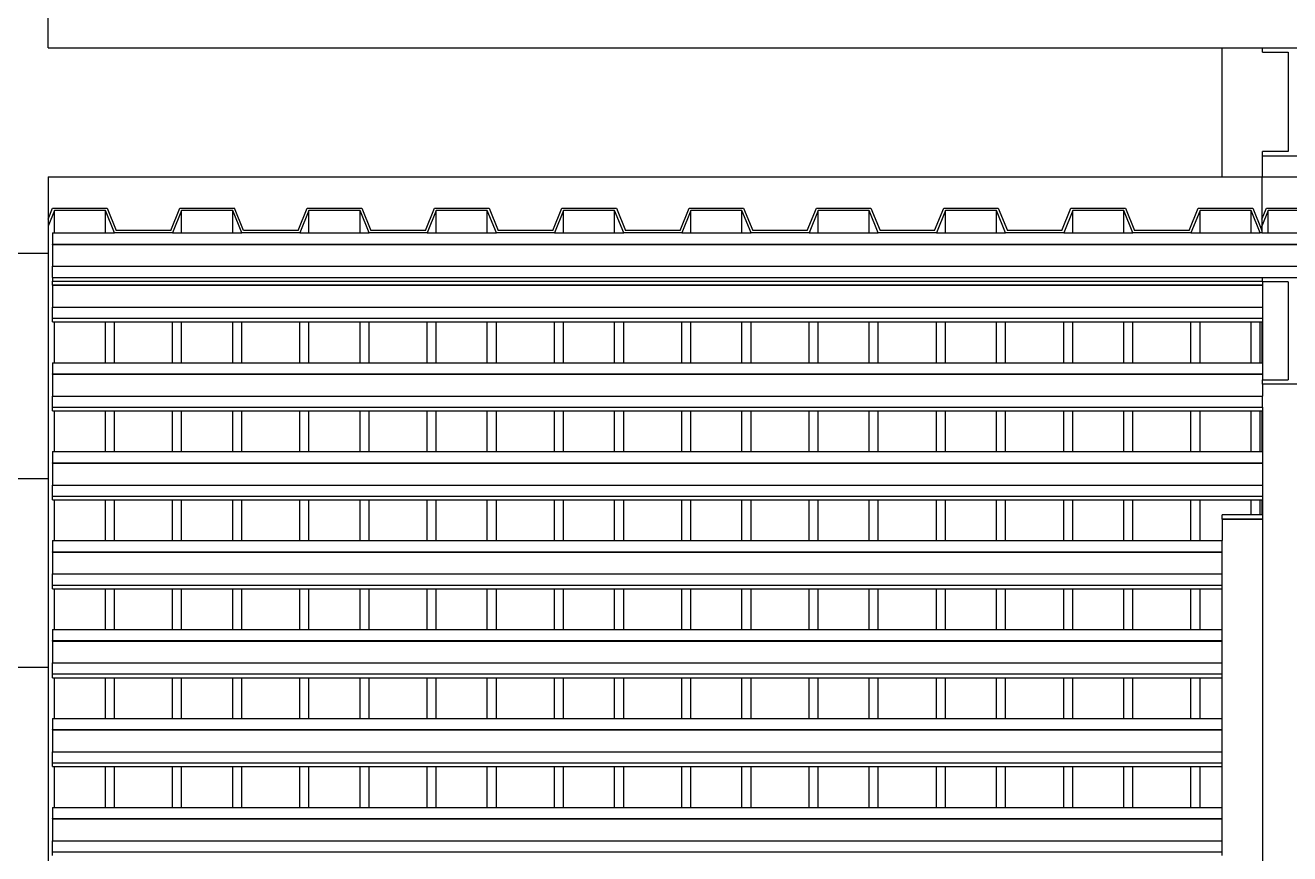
# Model space of a CAD drawing. Extents: x -92 to 92, y -11 to 21.
# Drawn here: x -65.014 to -62.209, y 16.211 to 18.048 of the extents above; entities that cross this region are included whole.
import ezdxf

# ---------------------------------------------------------------- set-up
doc = ezdxf.new("R2010")
doc.units = 0
doc.layers.get('0').update_dxf_attribs({"linetype": 'CONTINUOUS'})

msp = doc.modelspace()

# ---------------------------------------------------------------- linework, layer by layer
for p, q in [((-64.9633, 17.9984), (-64.9633, 18.0984)), ((-64.9633, 17.9984), (-62.3587, 17.9984)), ((-62.3587, 17.9984), (-62.2687, 17.9984)), ((-62.3587, 17.7119), (-62.3587, 17.9984)), ((-62.2687, 17.9886), (-62.2687, 17.9984)), ((-62.2687, 17.9984), (-62.1487, 17.9984)), ((-62.2687, 17.9886), (-62.2118, 17.9886)), ((-62.2118, 17.9886), (-62.2118, 17.7682)), ((-62.2687, 17.7584), (-62.2687, 17.7682)), ((-62.2118, 17.7682), (-62.2687, 17.7682)), ((-62.1487, 17.7584), (-62.2687, 17.7584)), ((-62.2687, 17.7119), (-62.2687, 17.7584)), ((-64.9633, 17.7119), (-64.9633, 17.6182)), ((-64.9633, 17.7119), (-62.3587, 17.7119)), ((-62.3587, 17.7119), (-62.2702, 17.7119)), ((-62.2702, 17.7119), (-62.2702, 17.6182)), ((-62.2702, 17.7119), (-62.2687, 17.7119)), ((-62.2702, 17.7119), (-62.2702, 17.5935)), ((-62.2687, 17.7119), (-62.1487, 17.7119)), ((-64.9633, 17.6182), (-64.9532, 17.6428)), ((-64.9493, 17.6372), (-64.9633, 17.603)), ((-64.9633, 17.6182), (-64.9633, 17.603)), ((-64.9532, 17.6428), (-64.8321, 17.6428)), ((-64.9493, 17.5879), (-64.9493, 17.6372)), ((-64.836, 17.6372), (-64.9493, 17.6372)), ((-64.836, 17.5879), (-64.836, 17.6372)), ((-64.8159, 17.5879), (-64.836, 17.6372)), ((-64.8321, 17.6428), (-64.812, 17.5935)), ((-64.6909, 17.5935), (-64.6708, 17.6428)), ((-64.6669, 17.6372), (-64.687, 17.5879)), ((-64.6708, 17.6428), (-64.5497, 17.6428)), ((-64.6669, 17.5879), (-64.6669, 17.6372)), ((-64.5536, 17.6372), (-64.6669, 17.6372)), ((-64.5536, 17.5879), (-64.5536, 17.6372)), ((-64.5335, 17.5879), (-64.5536, 17.6372)), ((-64.5296, 17.5935), (-64.5497, 17.6428)), ((-64.4085, 17.5935), (-64.3883, 17.6428)), ((-64.3844, 17.6372), (-64.4046, 17.5879)), ((-64.3883, 17.6428), (-64.2673, 17.6428)), ((-64.3844, 17.5879), (-64.3844, 17.6372)), ((-64.2712, 17.6372), (-64.3844, 17.6372)), ((-64.2712, 17.5879), (-64.2712, 17.6372)), ((-64.251, 17.5879), (-64.2712, 17.6372)), ((-64.2673, 17.6428), (-64.2471, 17.5935)), ((-64.1261, 17.5935), (-64.1059, 17.6428)), ((-64.102, 17.6372), (-64.1222, 17.5879)), ((-64.1059, 17.6428), (-63.9849, 17.6428)), ((-64.102, 17.5879), (-64.102, 17.6372)), ((-63.9888, 17.6372), (-64.102, 17.6372)), ((-63.9888, 17.5879), (-63.9888, 17.6372)), ((-63.9686, 17.5879), (-63.9888, 17.6372)), ((-63.9849, 17.6428), (-63.9647, 17.5935)), ((-63.8437, 17.5935), (-63.8235, 17.6428)), ((-63.8196, 17.6372), (-63.8398, 17.5879)), ((-63.8235, 17.6428), (-63.7025, 17.6428)), ((-63.8196, 17.5879), (-63.8196, 17.6372)), ((-63.7064, 17.6372), (-63.8196, 17.6372)), ((-63.7064, 17.5879), (-63.7064, 17.6372)), ((-63.6862, 17.5879), (-63.7064, 17.6372)), ((-63.7025, 17.6428), (-63.6823, 17.5935)), ((-63.5613, 17.5935), (-63.5411, 17.6428)), ((-63.5372, 17.6372), (-63.5574, 17.5879)), ((-63.5411, 17.6428), (-63.4201, 17.6428)), ((-63.5372, 17.5879), (-63.5372, 17.6372)), ((-63.424, 17.6372), (-63.5372, 17.6372)), ((-63.424, 17.5879), (-63.424, 17.6372)), ((-63.4038, 17.5879), (-63.424, 17.6372)), ((-63.4201, 17.6428), (-63.3999, 17.5935)), ((-63.2789, 17.5935), (-63.2587, 17.6428)), ((-63.2548, 17.6372), (-63.275, 17.5879)), ((-63.2587, 17.6428), (-63.1377, 17.6428)), ((-63.2548, 17.5879), (-63.2548, 17.6372)), ((-63.1416, 17.6372), (-63.2548, 17.6372)), ((-63.1416, 17.5879), (-63.1416, 17.6372)), ((-63.1214, 17.5879), (-63.1416, 17.6372)), ((-63.1377, 17.6428), (-63.1175, 17.5935)), ((-62.9964, 17.5935), (-62.9763, 17.6428)), ((-62.9724, 17.6372), (-62.9925, 17.5879)), ((-62.9763, 17.6428), (-62.8552, 17.6428)), ((-62.9724, 17.5879), (-62.9724, 17.6372)), ((-62.8592, 17.6372), (-62.9724, 17.6372)), ((-62.8592, 17.5879), (-62.8592, 17.6372)), ((-62.839, 17.5879), (-62.8592, 17.6372)), ((-62.8552, 17.6428), (-62.8351, 17.5935)), ((-62.714, 17.5935), (-62.6939, 17.6428)), ((-62.69, 17.6372), (-62.7101, 17.5879)), ((-62.6939, 17.6428), (-62.5728, 17.6428)), ((-62.69, 17.5879), (-62.69, 17.6372)), ((-62.5767, 17.6372), (-62.69, 17.6372)), ((-62.5767, 17.5879), (-62.5767, 17.6372)), ((-62.5566, 17.5879), (-62.5767, 17.6372)), ((-62.5728, 17.6428), (-62.5527, 17.5935)), ((-62.4316, 17.5935), (-62.4114, 17.6428)), ((-62.4075, 17.6372), (-62.4277, 17.5879)), ((-62.4114, 17.6428), (-62.2904, 17.6428)), ((-62.4075, 17.5879), (-62.4075, 17.6372)), ((-62.2943, 17.6372), (-62.4075, 17.6372)), ((-62.2943, 17.5879), (-62.2943, 17.6372)), ((-62.2742, 17.5879), (-62.2943, 17.6372)), ((-62.2904, 17.6428), (-62.2702, 17.5935)), ((-62.2702, 17.6182), (-62.2602, 17.6428)), ((-62.2562, 17.6372), (-62.2702, 17.603)), ((-62.2702, 17.6182), (-62.2702, 17.603)), ((-62.2602, 17.6428), (-62.1391, 17.6428)), ((-62.2562, 17.5879), (-62.2562, 17.6372)), ((-62.143, 17.6372), (-62.2562, 17.6372)), ((-64.9633, 17.603), (-64.9633, 17.542)), ((-64.6909, 17.5935), (-64.812, 17.5935)), ((-64.4085, 17.5935), (-64.5296, 17.5935)), ((-64.1261, 17.5935), (-64.2471, 17.5935)), ((-63.8437, 17.5935), (-63.9647, 17.5935)), ((-63.5613, 17.5935), (-63.6823, 17.5935)), ((-63.2789, 17.5935), (-63.3999, 17.5935)), ((-62.9964, 17.5935), (-63.1175, 17.5935)), ((-62.714, 17.5935), (-62.8351, 17.5935)), ((-62.4316, 17.5935), (-62.5527, 17.5935)), ((-62.2702, 17.5935), (-62.2702, 17.603)), ((-62.2702, 17.5935), (-62.2702, 17.5879)), ((-64.9532, 17.5879), (-64.9493, 17.5879)), ((-64.9532, 17.5879), (-64.9532, 17.5632)), ((-64.9532, 17.5624), (-64.9532, 17.5632)), ((-64.9532, 17.5632), (-47.2687, 17.5632)), ((-64.9532, 17.5624), (-47.2687, 17.5624)), ((-64.9532, 17.5624), (-64.9532, 17.5139)), ((-64.9493, 17.5879), (-64.836, 17.5879)), ((-64.836, 17.5879), (-64.8159, 17.5879)), ((-64.687, 17.5879), (-64.8159, 17.5879)), ((-64.687, 17.5879), (-64.6669, 17.5879)), ((-64.6669, 17.5879), (-64.5536, 17.5879)), ((-64.5536, 17.5879), (-64.5335, 17.5879)), ((-64.4046, 17.5879), (-64.5335, 17.5879)), ((-64.4046, 17.5879), (-64.3844, 17.5879)), ((-64.3844, 17.5879), (-64.2712, 17.5879)), ((-64.2712, 17.5879), (-64.251, 17.5879)), ((-64.1222, 17.5879), (-64.251, 17.5879)), ((-64.1222, 17.5879), (-64.102, 17.5879)), ((-64.102, 17.5879), (-63.9888, 17.5879)), ((-63.9888, 17.5879), (-63.9686, 17.5879)), ((-63.8398, 17.5879), (-63.9686, 17.5879)), ((-63.8398, 17.5879), (-63.8196, 17.5879)), ((-63.8196, 17.5879), (-63.7064, 17.5879)), ((-63.7064, 17.5879), (-63.6862, 17.5879)), ((-63.5574, 17.5879), (-63.6862, 17.5879)), ((-63.5574, 17.5879), (-63.5372, 17.5879)), ((-63.5372, 17.5879), (-63.424, 17.5879)), ((-63.424, 17.5879), (-63.4038, 17.5879)), ((-63.275, 17.5879), (-63.4038, 17.5879)), ((-63.275, 17.5879), (-63.2548, 17.5879)), ((-63.2548, 17.5879), (-63.1416, 17.5879)), ((-63.1416, 17.5879), (-63.1214, 17.5879)), ((-62.9925, 17.5879), (-63.1214, 17.5879)), ((-62.9925, 17.5879), (-62.9724, 17.5879)), ((-62.9724, 17.5879), (-62.8592, 17.5879)), ((-62.8592, 17.5879), (-62.839, 17.5879)), ((-62.7101, 17.5879), (-62.839, 17.5879)), ((-62.7101, 17.5879), (-62.69, 17.5879)), ((-62.69, 17.5879), (-62.5767, 17.5879)), ((-62.5767, 17.5879), (-62.5566, 17.5879)), ((-62.4277, 17.5879), (-62.5566, 17.5879)), ((-62.4277, 17.5879), (-62.4075, 17.5879)), ((-62.4075, 17.5879), (-62.2943, 17.5879)), ((-62.2943, 17.5879), (-62.2742, 17.5879)), ((-62.2702, 17.5879), (-62.2742, 17.5879)), ((-62.2702, 17.5879), (-62.2562, 17.5879)), ((-62.2562, 17.5879), (-62.143, 17.5879)), ((-64.9633, 17.542), (-65.9804, 17.542)), ((-64.9633, 17.542), (-64.9633, 17.042)), ((-64.9532, 17.5139), (-47.2687, 17.5139)), ((-64.9532, 17.4892), (-64.9532, 17.5139)), ((-64.9532, 17.4892), (-62.2687, 17.4892)), ((-64.9532, 17.4892), (-64.9532, 17.481)), ((-64.9532, 17.4725), (-64.9532, 17.481)), ((-64.9532, 17.481), (-62.2687, 17.481)), ((-62.2687, 17.4892), (-62.1487, 17.4892)), ((-62.2687, 17.481), (-62.2687, 17.4892)), ((-62.2687, 17.4796), (-62.2687, 17.481)), ((-62.2118, 17.4796), (-62.2687, 17.4796)), ((-62.2687, 17.4796), (-62.2687, 17.4725)), ((-62.2118, 17.4796), (-62.2118, 17.2622)), ((-64.9532, 17.4717), (-64.9532, 17.4725)), ((-64.9532, 17.4725), (-62.2687, 17.4725)), ((-64.9532, 17.4717), (-62.2687, 17.4717)), ((-64.9532, 17.4717), (-64.9532, 17.4232)), ((-62.2687, 17.4725), (-62.2687, 17.4717)), ((-62.2687, 17.4717), (-62.2687, 17.4232)), ((-64.9532, 17.3985), (-64.9532, 17.4232)), ((-64.9532, 17.4232), (-62.2687, 17.4232)), ((-62.2687, 17.4232), (-62.2687, 17.3985)), ((-64.9532, 17.3985), (-62.2687, 17.3985)), ((-64.9532, 17.3903), (-64.9532, 17.3985)), ((-62.2687, 17.3985), (-62.2687, 17.3903)), ((-64.9532, 17.3903), (-64.9493, 17.3903)), ((-64.9493, 17.2999), (-64.9493, 17.3903)), ((-64.9493, 17.3903), (-64.836, 17.3903)), ((-64.836, 17.2999), (-64.836, 17.3903)), ((-64.836, 17.3903), (-64.8159, 17.3903)), ((-64.8159, 17.2999), (-64.8159, 17.3903)), ((-64.8159, 17.3903), (-64.687, 17.3903)), ((-64.687, 17.2999), (-64.687, 17.3903)), ((-64.687, 17.3903), (-64.6669, 17.3903)), ((-64.6669, 17.2999), (-64.6669, 17.3903)), ((-64.6669, 17.3903), (-64.5536, 17.3903)), ((-64.5536, 17.2999), (-64.5536, 17.3903)), ((-64.5536, 17.3903), (-64.5335, 17.3903)), ((-64.5335, 17.2999), (-64.5335, 17.3903)), ((-64.5335, 17.3903), (-64.4046, 17.3903)), ((-64.4046, 17.2999), (-64.4046, 17.3903)), ((-64.4046, 17.3903), (-64.3844, 17.3903)), ((-64.3844, 17.2999), (-64.3844, 17.3903)), ((-64.3844, 17.3903), (-64.2712, 17.3903)), ((-64.2712, 17.2999), (-64.2712, 17.3903)), ((-64.2712, 17.3903), (-64.251, 17.3903)), ((-64.251, 17.2999), (-64.251, 17.3903)), ((-64.251, 17.3903), (-64.1222, 17.3903)), ((-64.1222, 17.2999), (-64.1222, 17.3903)), ((-64.1222, 17.3903), (-64.102, 17.3903)), ((-64.102, 17.2999), (-64.102, 17.3903)), ((-64.102, 17.3903), (-63.9888, 17.3903)), ((-63.9888, 17.2999), (-63.9888, 17.3903)), ((-63.9888, 17.3903), (-63.9686, 17.3903)), ((-63.9686, 17.2999), (-63.9686, 17.3903)), ((-63.9686, 17.3903), (-63.8398, 17.3903)), ((-63.8398, 17.2999), (-63.8398, 17.3903)), ((-63.8398, 17.3903), (-63.8196, 17.3903)), ((-63.8196, 17.2999), (-63.8196, 17.3903)), ((-63.8196, 17.3903), (-63.7064, 17.3903)), ((-63.7064, 17.2999), (-63.7064, 17.3903)), ((-63.7064, 17.3903), (-63.6862, 17.3903)), ((-63.6862, 17.2999), (-63.6862, 17.3903)), ((-63.6862, 17.3903), (-63.5574, 17.3903)), ((-63.5574, 17.2999), (-63.5574, 17.3903)), ((-63.5574, 17.3903), (-63.5372, 17.3903)), ((-63.5372, 17.2999), (-63.5372, 17.3903)), ((-63.5372, 17.3903), (-63.424, 17.3903)), ((-63.424, 17.2999), (-63.424, 17.3903)), ((-63.424, 17.3903), (-63.4038, 17.3903)), ((-63.4038, 17.2999), (-63.4038, 17.3903)), ((-63.4038, 17.3903), (-63.275, 17.3903)), ((-63.275, 17.2999), (-63.275, 17.3903)), ((-63.275, 17.3903), (-63.2548, 17.3903)), ((-63.2548, 17.2999), (-63.2548, 17.3903)), ((-63.2548, 17.3903), (-63.1416, 17.3903)), ((-63.1416, 17.2999), (-63.1416, 17.3903)), ((-63.1416, 17.3903), (-63.1214, 17.3903)), ((-63.1214, 17.2999), (-63.1214, 17.3903)), ((-63.1214, 17.3903), (-62.9925, 17.3903)), ((-62.9925, 17.2999), (-62.9925, 17.3903)), ((-62.9925, 17.3903), (-62.9724, 17.3903)), ((-62.9724, 17.2999), (-62.9724, 17.3903)), ((-62.9724, 17.3903), (-62.8592, 17.3903)), ((-62.8592, 17.2999), (-62.8592, 17.3903)), ((-62.8592, 17.3903), (-62.839, 17.3903)), ((-62.839, 17.2999), (-62.839, 17.3903)), ((-62.839, 17.3903), (-62.7101, 17.3903)), ((-62.7101, 17.2999), (-62.7101, 17.3903)), ((-62.7101, 17.3903), (-62.69, 17.3903)), ((-62.69, 17.2999), (-62.69, 17.3903)), ((-62.69, 17.3903), (-62.5767, 17.3903)), ((-62.5767, 17.2999), (-62.5767, 17.3903)), ((-62.5767, 17.3903), (-62.5566, 17.3903)), ((-62.5566, 17.2999), (-62.5566, 17.3903)), ((-62.5566, 17.3903), (-62.4277, 17.3903)), ((-62.4277, 17.2999), (-62.4277, 17.3903)), ((-62.4277, 17.3903), (-62.4075, 17.3903)), ((-62.4075, 17.2999), (-62.4075, 17.3903)), ((-62.4075, 17.3903), (-62.2943, 17.3903)), ((-62.2943, 17.2999), (-62.2943, 17.3903)), ((-62.2943, 17.3903), (-62.2742, 17.3903)), ((-62.2742, 17.2999), (-62.2742, 17.3903)), ((-62.2742, 17.3903), (-62.2702, 17.3903)), ((-62.2702, 17.3903), (-62.2702, 17.2999)), ((-62.2702, 17.3903), (-62.2687, 17.3903)), ((-62.2687, 17.3903), (-62.2687, 17.2999)), ((-64.9532, 17.2999), (-64.9493, 17.2999)), ((-64.9532, 17.2999), (-64.9532, 17.2752)), ((-64.9493, 17.2999), (-64.836, 17.2999)), ((-64.836, 17.2999), (-64.8159, 17.2999)), ((-64.8159, 17.2999), (-64.687, 17.2999)), ((-64.687, 17.2999), (-64.6669, 17.2999)), ((-64.6669, 17.2999), (-64.5536, 17.2999)), ((-64.5536, 17.2999), (-64.5335, 17.2999)), ((-64.5335, 17.2999), (-64.4046, 17.2999)), ((-64.4046, 17.2999), (-64.3844, 17.2999)), ((-64.3844, 17.2999), (-64.2712, 17.2999)), ((-64.2712, 17.2999), (-64.251, 17.2999)), ((-64.251, 17.2999), (-64.1222, 17.2999)), ((-64.1222, 17.2999), (-64.102, 17.2999)), ((-64.102, 17.2999), (-63.9888, 17.2999)), ((-63.9888, 17.2999), (-63.9686, 17.2999)), ((-63.9686, 17.2999), (-63.8398, 17.2999)), ((-63.8398, 17.2999), (-63.8196, 17.2999)), ((-63.8196, 17.2999), (-63.7064, 17.2999)), ((-63.7064, 17.2999), (-63.6862, 17.2999)), ((-63.6862, 17.2999), (-63.5574, 17.2999)), ((-63.5574, 17.2999), (-63.5372, 17.2999)), ((-63.5372, 17.2999), (-63.424, 17.2999)), ((-63.424, 17.2999), (-63.4038, 17.2999)), ((-63.4038, 17.2999), (-63.275, 17.2999)), ((-63.275, 17.2999), (-63.2548, 17.2999)), ((-63.2548, 17.2999), (-63.1416, 17.2999)), ((-63.1416, 17.2999), (-63.1214, 17.2999)), ((-63.1214, 17.2999), (-62.9925, 17.2999)), ((-62.9925, 17.2999), (-62.9724, 17.2999)), ((-62.9724, 17.2999), (-62.8592, 17.2999)), ((-62.8592, 17.2999), (-62.839, 17.2999)), ((-62.839, 17.2999), (-62.7101, 17.2999)), ((-62.7101, 17.2999), (-62.69, 17.2999)), ((-62.69, 17.2999), (-62.5767, 17.2999)), ((-62.5767, 17.2999), (-62.5566, 17.2999)), ((-62.5566, 17.2999), (-62.4277, 17.2999)), ((-62.4277, 17.2999), (-62.4075, 17.2999)), ((-62.4075, 17.2999), (-62.2943, 17.2999)), ((-62.2943, 17.2999), (-62.2742, 17.2999)), ((-62.2742, 17.2999), (-62.2702, 17.2999)), ((-62.2702, 17.2999), (-62.2687, 17.2999)), ((-62.2687, 17.2999), (-62.2687, 17.2752)), ((-64.9532, 17.2744), (-64.9532, 17.2752)), ((-64.9532, 17.2752), (-62.2687, 17.2752)), ((-64.9532, 17.2744), (-62.2687, 17.2744)), ((-64.9532, 17.2744), (-64.9532, 17.2259)), ((-62.2687, 17.2752), (-62.2687, 17.2744)), ((-62.2687, 17.2744), (-62.2687, 17.2622)), ((-62.2687, 17.2525), (-62.2687, 17.2622)), ((-62.2687, 17.2622), (-62.2118, 17.2622)), ((-62.1487, 17.2525), (-62.2687, 17.2525)), ((-62.2687, 17.2525), (-62.2687, 17.2259)), ((-64.9532, 17.2012), (-64.9532, 17.2259)), ((-64.9532, 17.2259), (-62.2687, 17.2259)), ((-62.2687, 17.2012), (-62.2687, 17.2259)), ((-64.9532, 17.2012), (-62.2687, 17.2012)), ((-64.9532, 17.193), (-64.9532, 17.2012)), ((-62.2687, 17.2012), (-62.2687, 17.193)), ((-64.9532, 17.193), (-64.9493, 17.193)), ((-64.9493, 17.1026), (-64.9493, 17.193)), ((-64.9493, 17.193), (-64.836, 17.193)), ((-64.836, 17.1026), (-64.836, 17.193)), ((-64.836, 17.193), (-64.8159, 17.193)), ((-64.8159, 17.1026), (-64.8159, 17.193)), ((-64.8159, 17.193), (-64.687, 17.193)), ((-64.687, 17.1026), (-64.687, 17.193)), ((-64.687, 17.193), (-64.6669, 17.193)), ((-64.6669, 17.1026), (-64.6669, 17.193)), ((-64.6669, 17.193), (-64.5536, 17.193)), ((-64.5536, 17.1026), (-64.5536, 17.193)), ((-64.5536, 17.193), (-64.5335, 17.193)), ((-64.5335, 17.1026), (-64.5335, 17.193)), ((-64.5335, 17.193), (-64.4046, 17.193)), ((-64.4046, 17.1026), (-64.4046, 17.193)), ((-64.4046, 17.193), (-64.3844, 17.193)), ((-64.3844, 17.1026), (-64.3844, 17.193)), ((-64.3844, 17.193), (-64.2712, 17.193)), ((-64.2712, 17.1026), (-64.2712, 17.193)), ((-64.2712, 17.193), (-64.251, 17.193)), ((-64.251, 17.1026), (-64.251, 17.193)), ((-64.251, 17.193), (-64.1222, 17.193)), ((-64.1222, 17.1026), (-64.1222, 17.193)), ((-64.1222, 17.193), (-64.102, 17.193)), ((-64.102, 17.1026), (-64.102, 17.193)), ((-64.102, 17.193), (-63.9888, 17.193)), ((-63.9888, 17.1026), (-63.9888, 17.193)), ((-63.9888, 17.193), (-63.9686, 17.193)), ((-63.9686, 17.1026), (-63.9686, 17.193)), ((-63.9686, 17.193), (-63.8398, 17.193)), ((-63.8398, 17.1026), (-63.8398, 17.193)), ((-63.8398, 17.193), (-63.8196, 17.193)), ((-63.8196, 17.1026), (-63.8196, 17.193)), ((-63.8196, 17.193), (-63.7064, 17.193)), ((-63.7064, 17.1026), (-63.7064, 17.193)), ((-63.7064, 17.193), (-63.6862, 17.193)), ((-63.6862, 17.1026), (-63.6862, 17.193)), ((-63.6862, 17.193), (-63.5574, 17.193)), ((-63.5574, 17.1026), (-63.5574, 17.193)), ((-63.5574, 17.193), (-63.5372, 17.193)), ((-63.5372, 17.1026), (-63.5372, 17.193)), ((-63.5372, 17.193), (-63.424, 17.193)), ((-63.424, 17.1026), (-63.424, 17.193)), ((-63.424, 17.193), (-63.4038, 17.193)), ((-63.4038, 17.1026), (-63.4038, 17.193)), ((-63.4038, 17.193), (-63.275, 17.193)), ((-63.275, 17.1026), (-63.275, 17.193)), ((-63.275, 17.193), (-63.2548, 17.193)), ((-63.2548, 17.1026), (-63.2548, 17.193)), ((-63.2548, 17.193), (-63.1416, 17.193)), ((-63.1416, 17.1026), (-63.1416, 17.193)), ((-63.1416, 17.193), (-63.1214, 17.193)), ((-63.1214, 17.1026), (-63.1214, 17.193)), ((-63.1214, 17.193), (-62.9925, 17.193)), ((-62.9925, 17.1026), (-62.9925, 17.193)), ((-62.9925, 17.193), (-62.9724, 17.193)), ((-62.9724, 17.1026), (-62.9724, 17.193)), ((-62.9724, 17.193), (-62.8592, 17.193)), ((-62.8592, 17.1026), (-62.8592, 17.193)), ((-62.8592, 17.193), (-62.839, 17.193)), ((-62.839, 17.1026), (-62.839, 17.193)), ((-62.839, 17.193), (-62.7101, 17.193)), ((-62.7101, 17.1026), (-62.7101, 17.193)), ((-62.7101, 17.193), (-62.69, 17.193)), ((-62.69, 17.1026), (-62.69, 17.193)), ((-62.69, 17.193), (-62.5767, 17.193)), ((-62.5767, 17.1026), (-62.5767, 17.193)), ((-62.5767, 17.193), (-62.5566, 17.193)), ((-62.5566, 17.1026), (-62.5566, 17.193)), ((-62.5566, 17.193), (-62.4277, 17.193)), ((-62.4277, 17.1026), (-62.4277, 17.193)), ((-62.4277, 17.193), (-62.4075, 17.193)), ((-62.4075, 17.1026), (-62.4075, 17.193)), ((-62.4075, 17.193), (-62.2943, 17.193)), ((-62.2943, 17.1026), (-62.2943, 17.193)), ((-62.2943, 17.193), (-62.2742, 17.193)), ((-62.2742, 17.1026), (-62.2742, 17.193)), ((-62.2742, 17.193), (-62.2702, 17.193)), ((-62.2702, 17.193), (-62.2702, 17.1026)), ((-62.2702, 17.193), (-62.2687, 17.193)), ((-62.2687, 17.193), (-62.2687, 17.1026)), ((-64.9532, 17.1026), (-64.9493, 17.1026)), ((-64.9532, 17.1026), (-64.9532, 17.0779)), ((-64.9493, 17.1026), (-64.836, 17.1026)), ((-64.836, 17.1026), (-64.8159, 17.1026)), ((-64.8159, 17.1026), (-64.687, 17.1026)), ((-64.687, 17.1026), (-64.6669, 17.1026)), ((-64.6669, 17.1026), (-64.5536, 17.1026)), ((-64.5536, 17.1026), (-64.5335, 17.1026)), ((-64.5335, 17.1026), (-64.4046, 17.1026)), ((-64.4046, 17.1026), (-64.3844, 17.1026)), ((-64.3844, 17.1026), (-64.2712, 17.1026)), ((-64.2712, 17.1026), (-64.251, 17.1026)), ((-64.251, 17.1026), (-64.1222, 17.1026)), ((-64.1222, 17.1026), (-64.102, 17.1026)), ((-64.102, 17.1026), (-63.9888, 17.1026)), ((-63.9888, 17.1026), (-63.9686, 17.1026)), ((-63.9686, 17.1026), (-63.8398, 17.1026)), ((-63.8398, 17.1026), (-63.8196, 17.1026)), ((-63.8196, 17.1026), (-63.7064, 17.1026)), ((-63.7064, 17.1026), (-63.6862, 17.1026)), ((-63.6862, 17.1026), (-63.5574, 17.1026)), ((-63.5574, 17.1026), (-63.5372, 17.1026)), ((-63.5372, 17.1026), (-63.424, 17.1026)), ((-63.424, 17.1026), (-63.4038, 17.1026)), ((-63.4038, 17.1026), (-63.275, 17.1026)), ((-63.275, 17.1026), (-63.2548, 17.1026)), ((-63.2548, 17.1026), (-63.1416, 17.1026)), ((-63.1416, 17.1026), (-63.1214, 17.1026)), ((-63.1214, 17.1026), (-62.9925, 17.1026)), ((-62.9925, 17.1026), (-62.9724, 17.1026)), ((-62.9724, 17.1026), (-62.8592, 17.1026)), ((-62.8592, 17.1026), (-62.839, 17.1026)), ((-62.839, 17.1026), (-62.7101, 17.1026)), ((-62.7101, 17.1026), (-62.69, 17.1026)), ((-62.69, 17.1026), (-62.5767, 17.1026)), ((-62.5767, 17.1026), (-62.5566, 17.1026)), ((-62.5566, 17.1026), (-62.4277, 17.1026)), ((-62.4277, 17.1026), (-62.4075, 17.1026)), ((-62.4075, 17.1026), (-62.2943, 17.1026)), ((-62.2943, 17.1026), (-62.2742, 17.1026)), ((-62.2742, 17.1026), (-62.2702, 17.1026)), ((-62.2702, 17.1026), (-62.2687, 17.1026)), ((-62.2687, 17.1026), (-62.2687, 17.0779)), ((-64.9532, 17.0771), (-64.9532, 17.0779)), ((-64.9532, 17.0779), (-62.2687, 17.0779)), ((-64.9532, 17.0771), (-62.2687, 17.0771)), ((-64.9532, 17.0771), (-64.9532, 17.0286)), ((-62.2687, 17.0779), (-62.2687, 17.0771)), ((-62.2687, 17.0771), (-62.2687, 17.0286)), ((-64.9633, 17.042), (-65.5859, 17.042)), ((-64.9633, 17.042), (-64.9633, 16.6239)), ((-64.9532, 17.0039), (-64.9532, 17.0286)), ((-64.9532, 17.0286), (-62.2687, 17.0286)), ((-62.2687, 17.0286), (-62.2687, 17.0039)), ((-64.9532, 17.0039), (-62.2687, 17.0039)), ((-64.9532, 16.9957), (-64.9532, 17.0039)), ((-62.2687, 17.0039), (-62.2687, 16.9957)), ((-64.9532, 16.9957), (-64.9493, 16.9957)), ((-64.9493, 16.9053), (-64.9493, 16.9957)), ((-64.9493, 16.9957), (-64.836, 16.9957)), ((-64.836, 16.9053), (-64.836, 16.9957)), ((-64.836, 16.9957), (-64.8159, 16.9957)), ((-64.8159, 16.9053), (-64.8159, 16.9957)), ((-64.8159, 16.9957), (-64.687, 16.9957)), ((-64.687, 16.9053), (-64.687, 16.9957)), ((-64.687, 16.9957), (-64.6669, 16.9957)), ((-64.6669, 16.9053), (-64.6669, 16.9957)), ((-64.6669, 16.9957), (-64.5536, 16.9957)), ((-64.5536, 16.9053), (-64.5536, 16.9957)), ((-64.5536, 16.9957), (-64.5335, 16.9957)), ((-64.5335, 16.9053), (-64.5335, 16.9957)), ((-64.5335, 16.9957), (-64.4046, 16.9957)), ((-64.4046, 16.9053), (-64.4046, 16.9957)), ((-64.4046, 16.9957), (-64.3844, 16.9957)), ((-64.3844, 16.9053), (-64.3844, 16.9957)), ((-64.3844, 16.9957), (-64.2712, 16.9957)), ((-64.2712, 16.9053), (-64.2712, 16.9957)), ((-64.2712, 16.9957), (-64.251, 16.9957)), ((-64.251, 16.9053), (-64.251, 16.9957)), ((-64.251, 16.9957), (-64.1222, 16.9957)), ((-64.1222, 16.9053), (-64.1222, 16.9957)), ((-64.1222, 16.9957), (-64.102, 16.9957)), ((-64.102, 16.9053), (-64.102, 16.9957)), ((-64.102, 16.9957), (-63.9888, 16.9957)), ((-63.9888, 16.9053), (-63.9888, 16.9957)), ((-63.9888, 16.9957), (-63.9686, 16.9957)), ((-63.9686, 16.9053), (-63.9686, 16.9957)), ((-63.9686, 16.9957), (-63.8398, 16.9957)), ((-63.8398, 16.9053), (-63.8398, 16.9957)), ((-63.8398, 16.9957), (-63.8196, 16.9957)), ((-63.8196, 16.9053), (-63.8196, 16.9957)), ((-63.8196, 16.9957), (-63.7064, 16.9957)), ((-63.7064, 16.9053), (-63.7064, 16.9957)), ((-63.7064, 16.9957), (-63.6862, 16.9957)), ((-63.6862, 16.9053), (-63.6862, 16.9957)), ((-63.6862, 16.9957), (-63.5574, 16.9957)), ((-63.5574, 16.9053), (-63.5574, 16.9957)), ((-63.5574, 16.9957), (-63.5372, 16.9957)), ((-63.5372, 16.9053), (-63.5372, 16.9957)), ((-63.5372, 16.9957), (-63.424, 16.9957)), ((-63.424, 16.9053), (-63.424, 16.9957)), ((-63.424, 16.9957), (-63.4038, 16.9957)), ((-63.4038, 16.9053), (-63.4038, 16.9957)), ((-63.4038, 16.9957), (-63.275, 16.9957)), ((-63.275, 16.9053), (-63.275, 16.9957)), ((-63.275, 16.9957), (-63.2548, 16.9957)), ((-63.2548, 16.9053), (-63.2548, 16.9957)), ((-63.2548, 16.9957), (-63.1416, 16.9957)), ((-63.1416, 16.9053), (-63.1416, 16.9957)), ((-63.1416, 16.9957), (-63.1214, 16.9957)), ((-63.1214, 16.9053), (-63.1214, 16.9957)), ((-63.1214, 16.9957), (-62.9925, 16.9957)), ((-62.9925, 16.9053), (-62.9925, 16.9957)), ((-62.9925, 16.9957), (-62.9724, 16.9957)), ((-62.9724, 16.9053), (-62.9724, 16.9957)), ((-62.9724, 16.9957), (-62.8592, 16.9957)), ((-62.8592, 16.9053), (-62.8592, 16.9957)), ((-62.8592, 16.9957), (-62.839, 16.9957)), ((-62.839, 16.9053), (-62.839, 16.9957)), ((-62.839, 16.9957), (-62.7101, 16.9957)), ((-62.7101, 16.9053), (-62.7101, 16.9957)), ((-62.7101, 16.9957), (-62.69, 16.9957)), ((-62.69, 16.9053), (-62.69, 16.9957)), ((-62.69, 16.9957), (-62.5767, 16.9957)), ((-62.5767, 16.9053), (-62.5767, 16.9957)), ((-62.5767, 16.9957), (-62.5566, 16.9957)), ((-62.5566, 16.9053), (-62.5566, 16.9957)), ((-62.5566, 16.9957), (-62.4277, 16.9957)), ((-62.4277, 16.9053), (-62.4277, 16.9957)), ((-62.4277, 16.9957), (-62.4075, 16.9957)), ((-62.4075, 16.9053), (-62.4075, 16.9957)), ((-62.4075, 16.9957), (-62.2943, 16.9957)), ((-62.2943, 16.9626), (-62.2943, 16.9957)), ((-62.2943, 16.9957), (-62.2742, 16.9957)), ((-62.2742, 16.9626), (-62.2742, 16.9957)), ((-62.2742, 16.9957), (-62.2702, 16.9957)), ((-62.2702, 16.9957), (-62.2702, 16.9626)), ((-62.2702, 16.9957), (-62.2687, 16.9957)), ((-62.2687, 16.9957), (-62.2687, 16.9626)), ((-62.3587, 16.9528), (-62.3587, 16.9626)), ((-62.2943, 16.9626), (-62.3587, 16.9626)), ((-62.2687, 16.9528), (-62.3587, 16.9528)), ((-62.3587, 16.9528), (-62.3587, 16.9527)), ((-62.3587, 16.9527), (-62.2687, 16.9527)), ((-62.3587, 16.9527), (-62.3587, 16.9053)), ((-62.2742, 16.9626), (-62.2943, 16.9626)), ((-62.2702, 16.9626), (-62.2742, 16.9626)), ((-62.2687, 16.9626), (-62.2702, 16.9626)), ((-62.2687, 16.9626), (-62.2687, 16.9528)), ((-62.2687, 16.9528), (-62.2687, 16.9527)), ((-62.2687, 16.9527), (-62.2687, 11.0141)), ((-64.9532, 16.9053), (-64.9493, 16.9053)), ((-64.9532, 16.9053), (-64.9532, 16.8806)), ((-64.9493, 16.9053), (-64.836, 16.9053)), ((-64.836, 16.9053), (-64.8159, 16.9053)), ((-64.8159, 16.9053), (-64.687, 16.9053)), ((-64.687, 16.9053), (-64.6669, 16.9053)), ((-64.6669, 16.9053), (-64.5536, 16.9053)), ((-64.5536, 16.9053), (-64.5335, 16.9053)), ((-64.5335, 16.9053), (-64.4046, 16.9053)), ((-64.4046, 16.9053), (-64.3844, 16.9053)), ((-64.3844, 16.9053), (-64.2712, 16.9053)), ((-64.2712, 16.9053), (-64.251, 16.9053)), ((-64.251, 16.9053), (-64.1222, 16.9053)), ((-64.1222, 16.9053), (-64.102, 16.9053)), ((-64.102, 16.9053), (-63.9888, 16.9053)), ((-63.9888, 16.9053), (-63.9686, 16.9053)), ((-63.9686, 16.9053), (-63.8398, 16.9053)), ((-63.8398, 16.9053), (-63.8196, 16.9053)), ((-63.8196, 16.9053), (-63.7064, 16.9053)), ((-63.7064, 16.9053), (-63.6862, 16.9053)), ((-63.6862, 16.9053), (-63.5574, 16.9053)), ((-63.5574, 16.9053), (-63.5372, 16.9053)), ((-63.5372, 16.9053), (-63.424, 16.9053)), ((-63.424, 16.9053), (-63.4038, 16.9053)), ((-63.4038, 16.9053), (-63.275, 16.9053)), ((-63.275, 16.9053), (-63.2548, 16.9053)), ((-63.2548, 16.9053), (-63.1416, 16.9053)), ((-63.1416, 16.9053), (-63.1214, 16.9053)), ((-63.1214, 16.9053), (-62.9925, 16.9053)), ((-62.9925, 16.9053), (-62.9724, 16.9053)), ((-62.9724, 16.9053), (-62.8592, 16.9053)), ((-62.8592, 16.9053), (-62.839, 16.9053)), ((-62.839, 16.9053), (-62.7101, 16.9053)), ((-62.7101, 16.9053), (-62.69, 16.9053)), ((-62.69, 16.9053), (-62.5767, 16.9053)), ((-62.5767, 16.9053), (-62.5566, 16.9053)), ((-62.5566, 16.9053), (-62.4277, 16.9053)), ((-62.4277, 16.9053), (-62.4075, 16.9053)), ((-62.4075, 16.9053), (-62.3587, 16.9053)), ((-62.3587, 16.8806), (-62.3587, 16.9053)), ((-64.9532, 16.8798), (-64.9532, 16.8806)), ((-64.9532, 16.8806), (-62.3587, 16.8806)), ((-64.9532, 16.8798), (-62.3587, 16.8798)), ((-64.9532, 16.8798), (-64.9532, 16.8313)), ((-62.3587, 16.8798), (-62.3587, 16.8806)), ((-62.3587, 16.8313), (-62.3587, 16.8798)), ((-64.9532, 16.8067), (-64.9532, 16.8313)), ((-64.9532, 16.8313), (-62.3587, 16.8313)), ((-62.3587, 16.8067), (-62.3587, 16.8313)), ((-64.9532, 16.8067), (-62.3587, 16.8067)), ((-64.9532, 16.7984), (-64.9532, 16.8067)), ((-62.3587, 16.7984), (-62.3587, 16.8067)), ((-64.9532, 16.7984), (-64.9493, 16.7984)), ((-64.9493, 16.708), (-64.9493, 16.7984)), ((-64.9493, 16.7984), (-64.836, 16.7984)), ((-64.836, 16.708), (-64.836, 16.7984)), ((-64.836, 16.7984), (-64.8159, 16.7984)), ((-64.8159, 16.708), (-64.8159, 16.7984)), ((-64.8159, 16.7984), (-64.687, 16.7984)), ((-64.687, 16.708), (-64.687, 16.7984)), ((-64.687, 16.7984), (-64.6669, 16.7984)), ((-64.6669, 16.708), (-64.6669, 16.7984)), ((-64.6669, 16.7984), (-64.5536, 16.7984)), ((-64.5536, 16.708), (-64.5536, 16.7984)), ((-64.5536, 16.7984), (-64.5335, 16.7984)), ((-64.5335, 16.708), (-64.5335, 16.7984)), ((-64.5335, 16.7984), (-64.4046, 16.7984)), ((-64.4046, 16.708), (-64.4046, 16.7984)), ((-64.4046, 16.7984), (-64.3844, 16.7984)), ((-64.3844, 16.708), (-64.3844, 16.7984)), ((-64.3844, 16.7984), (-64.2712, 16.7984)), ((-64.2712, 16.708), (-64.2712, 16.7984)), ((-64.2712, 16.7984), (-64.251, 16.7984)), ((-64.251, 16.708), (-64.251, 16.7984)), ((-64.251, 16.7984), (-64.1222, 16.7984)), ((-64.1222, 16.708), (-64.1222, 16.7984)), ((-64.1222, 16.7984), (-64.102, 16.7984)), ((-64.102, 16.708), (-64.102, 16.7984)), ((-64.102, 16.7984), (-63.9888, 16.7984)), ((-63.9888, 16.708), (-63.9888, 16.7984)), ((-63.9888, 16.7984), (-63.9686, 16.7984)), ((-63.9686, 16.708), (-63.9686, 16.7984)), ((-63.9686, 16.7984), (-63.8398, 16.7984)), ((-63.8398, 16.708), (-63.8398, 16.7984)), ((-63.8398, 16.7984), (-63.8196, 16.7984)), ((-63.8196, 16.708), (-63.8196, 16.7984)), ((-63.8196, 16.7984), (-63.7064, 16.7984)), ((-63.7064, 16.708), (-63.7064, 16.7984)), ((-63.7064, 16.7984), (-63.6862, 16.7984)), ((-63.6862, 16.708), (-63.6862, 16.7984)), ((-63.6862, 16.7984), (-63.5574, 16.7984)), ((-63.5574, 16.708), (-63.5574, 16.7984)), ((-63.5574, 16.7984), (-63.5372, 16.7984)), ((-63.5372, 16.708), (-63.5372, 16.7984)), ((-63.5372, 16.7984), (-63.424, 16.7984)), ((-63.424, 16.708), (-63.424, 16.7984)), ((-63.424, 16.7984), (-63.4038, 16.7984)), ((-63.4038, 16.708), (-63.4038, 16.7984)), ((-63.4038, 16.7984), (-63.275, 16.7984)), ((-63.275, 16.708), (-63.275, 16.7984)), ((-63.275, 16.7984), (-63.2548, 16.7984)), ((-63.2548, 16.708), (-63.2548, 16.7984)), ((-63.2548, 16.7984), (-63.1416, 16.7984)), ((-63.1416, 16.708), (-63.1416, 16.7984)), ((-63.1416, 16.7984), (-63.1214, 16.7984)), ((-63.1214, 16.708), (-63.1214, 16.7984)), ((-63.1214, 16.7984), (-62.9925, 16.7984)), ((-62.9925, 16.708), (-62.9925, 16.7984)), ((-62.9925, 16.7984), (-62.9724, 16.7984)), ((-62.9724, 16.708), (-62.9724, 16.7984)), ((-62.9724, 16.7984), (-62.8592, 16.7984)), ((-62.8592, 16.708), (-62.8592, 16.7984)), ((-62.8592, 16.7984), (-62.839, 16.7984)), ((-62.839, 16.708), (-62.839, 16.7984)), ((-62.839, 16.7984), (-62.7101, 16.7984)), ((-62.7101, 16.708), (-62.7101, 16.7984)), ((-62.7101, 16.7984), (-62.69, 16.7984)), ((-62.69, 16.708), (-62.69, 16.7984)), ((-62.69, 16.7984), (-62.5767, 16.7984)), ((-62.5767, 16.708), (-62.5767, 16.7984)), ((-62.5767, 16.7984), (-62.5566, 16.7984)), ((-62.5566, 16.708), (-62.5566, 16.7984)), ((-62.5566, 16.7984), (-62.4277, 16.7984)), ((-62.4277, 16.708), (-62.4277, 16.7984)), ((-62.4277, 16.7984), (-62.4075, 16.7984)), ((-62.4075, 16.708), (-62.4075, 16.7984)), ((-62.4075, 16.7984), (-62.3587, 16.7984)), ((-62.3587, 16.708), (-62.3587, 16.7984)), ((-64.9532, 16.708), (-64.9493, 16.708)), ((-64.9532, 16.708), (-64.9532, 16.6834)), ((-64.9493, 16.708), (-64.836, 16.708)), ((-64.836, 16.708), (-64.8159, 16.708)), ((-64.8159, 16.708), (-64.687, 16.708)), ((-64.687, 16.708), (-64.6669, 16.708)), ((-64.6669, 16.708), (-64.5536, 16.708)), ((-64.5536, 16.708), (-64.5335, 16.708)), ((-64.5335, 16.708), (-64.4046, 16.708)), ((-64.4046, 16.708), (-64.3844, 16.708)), ((-64.3844, 16.708), (-64.2712, 16.708)), ((-64.2712, 16.708), (-64.251, 16.708)), ((-64.251, 16.708), (-64.1222, 16.708)), ((-64.1222, 16.708), (-64.102, 16.708)), ((-64.102, 16.708), (-63.9888, 16.708)), ((-63.9888, 16.708), (-63.9686, 16.708)), ((-63.9686, 16.708), (-63.8398, 16.708)), ((-63.8398, 16.708), (-63.8196, 16.708)), ((-63.8196, 16.708), (-63.7064, 16.708)), ((-63.7064, 16.708), (-63.6862, 16.708)), ((-63.6862, 16.708), (-63.5574, 16.708)), ((-63.5574, 16.708), (-63.5372, 16.708)), ((-63.5372, 16.708), (-63.424, 16.708)), ((-63.424, 16.708), (-63.4038, 16.708)), ((-63.4038, 16.708), (-63.275, 16.708)), ((-63.275, 16.708), (-63.2548, 16.708)), ((-63.2548, 16.708), (-63.1416, 16.708)), ((-63.1416, 16.708), (-63.1214, 16.708)), ((-63.1214, 16.708), (-62.9925, 16.708)), ((-62.9925, 16.708), (-62.9724, 16.708)), ((-62.9724, 16.708), (-62.8592, 16.708)), ((-62.8592, 16.708), (-62.839, 16.708)), ((-62.839, 16.708), (-62.7101, 16.708)), ((-62.7101, 16.708), (-62.69, 16.708)), ((-62.69, 16.708), (-62.5767, 16.708)), ((-62.5767, 16.708), (-62.5566, 16.708)), ((-62.5566, 16.708), (-62.4277, 16.708)), ((-62.4277, 16.708), (-62.4075, 16.708)), ((-62.4075, 16.708), (-62.3587, 16.708)), ((-62.3587, 16.6834), (-62.3587, 16.708)), ((-64.9532, 16.6825), (-64.9532, 16.6834)), ((-64.9532, 16.6834), (-62.3587, 16.6834)), ((-64.9532, 16.6825), (-62.3587, 16.6825)), ((-64.9532, 16.6825), (-64.9532, 16.6341)), ((-62.3587, 16.6825), (-62.3587, 16.6834)), ((-62.3587, 16.6341), (-62.3587, 16.6825)), ((-64.9633, 16.6239), (-74.9568, 16.6239)), ((-64.9633, 16.6239), (-64.9633, 14.7327)), ((-64.9532, 16.6094), (-64.9532, 16.6341)), ((-64.9532, 16.6341), (-62.3587, 16.6341)), ((-64.9532, 16.6094), (-62.3587, 16.6094)), ((-64.9532, 16.6012), (-64.9532, 16.6094)), ((-62.3587, 16.6094), (-62.3587, 16.6341)), ((-62.3587, 16.6012), (-62.3587, 16.6094)), ((-64.9532, 16.6012), (-64.9493, 16.6012)), ((-64.9493, 16.5108), (-64.9493, 16.6012)), ((-64.9493, 16.6012), (-64.836, 16.6012)), ((-64.836, 16.5108), (-64.836, 16.6012)), ((-64.836, 16.6012), (-64.8159, 16.6012)), ((-64.8159, 16.5108), (-64.8159, 16.6012)), ((-64.8159, 16.6012), (-64.687, 16.6012)), ((-64.687, 16.5108), (-64.687, 16.6012)), ((-64.687, 16.6012), (-64.6669, 16.6012)), ((-64.6669, 16.5108), (-64.6669, 16.6012)), ((-64.6669, 16.6012), (-64.5536, 16.6012)), ((-64.5536, 16.5108), (-64.5536, 16.6012)), ((-64.5536, 16.6012), (-64.5335, 16.6012)), ((-64.5335, 16.5108), (-64.5335, 16.6012)), ((-64.5335, 16.6012), (-64.4046, 16.6012)), ((-64.4046, 16.5108), (-64.4046, 16.6012)), ((-64.4046, 16.6012), (-64.3844, 16.6012)), ((-64.3844, 16.5108), (-64.3844, 16.6012)), ((-64.3844, 16.6012), (-64.2712, 16.6012)), ((-64.2712, 16.5108), (-64.2712, 16.6012)), ((-64.2712, 16.6012), (-64.251, 16.6012)), ((-64.251, 16.5108), (-64.251, 16.6012)), ((-64.251, 16.6012), (-64.1222, 16.6012)), ((-64.1222, 16.5108), (-64.1222, 16.6012)), ((-64.1222, 16.6012), (-64.102, 16.6012)), ((-64.102, 16.5108), (-64.102, 16.6012)), ((-64.102, 16.6012), (-63.9888, 16.6012)), ((-63.9888, 16.5108), (-63.9888, 16.6012)), ((-63.9888, 16.6012), (-63.9686, 16.6012)), ((-63.9686, 16.5108), (-63.9686, 16.6012)), ((-63.9686, 16.6012), (-63.8398, 16.6012)), ((-63.8398, 16.5108), (-63.8398, 16.6012)), ((-63.8398, 16.6012), (-63.8196, 16.6012)), ((-63.8196, 16.5108), (-63.8196, 16.6012)), ((-63.8196, 16.6012), (-63.7064, 16.6012)), ((-63.7064, 16.5108), (-63.7064, 16.6012)), ((-63.7064, 16.6012), (-63.6862, 16.6012)), ((-63.6862, 16.5108), (-63.6862, 16.6012)), ((-63.6862, 16.6012), (-63.5574, 16.6012)), ((-63.5574, 16.5108), (-63.5574, 16.6012)), ((-63.5574, 16.6012), (-63.5372, 16.6012)), ((-63.5372, 16.5108), (-63.5372, 16.6012)), ((-63.5372, 16.6012), (-63.424, 16.6012)), ((-63.424, 16.5108), (-63.424, 16.6012)), ((-63.424, 16.6012), (-63.4038, 16.6012)), ((-63.4038, 16.5108), (-63.4038, 16.6012)), ((-63.4038, 16.6012), (-63.275, 16.6012)), ((-63.275, 16.5108), (-63.275, 16.6012)), ((-63.275, 16.6012), (-63.2548, 16.6012)), ((-63.2548, 16.5108), (-63.2548, 16.6012)), ((-63.2548, 16.6012), (-63.1416, 16.6012)), ((-63.1416, 16.5108), (-63.1416, 16.6012)), ((-63.1416, 16.6012), (-63.1214, 16.6012)), ((-63.1214, 16.5108), (-63.1214, 16.6012)), ((-63.1214, 16.6012), (-62.9925, 16.6012)), ((-62.9925, 16.5108), (-62.9925, 16.6012)), ((-62.9925, 16.6012), (-62.9724, 16.6012)), ((-62.9724, 16.5108), (-62.9724, 16.6012)), ((-62.9724, 16.6012), (-62.8592, 16.6012)), ((-62.8592, 16.5108), (-62.8592, 16.6012)), ((-62.8592, 16.6012), (-62.839, 16.6012)), ((-62.839, 16.5108), (-62.839, 16.6012)), ((-62.839, 16.6012), (-62.7101, 16.6012)), ((-62.7101, 16.5108), (-62.7101, 16.6012)), ((-62.7101, 16.6012), (-62.69, 16.6012)), ((-62.69, 16.5108), (-62.69, 16.6012)), ((-62.69, 16.6012), (-62.5767, 16.6012)), ((-62.5767, 16.5108), (-62.5767, 16.6012)), ((-62.5767, 16.6012), (-62.5566, 16.6012)), ((-62.5566, 16.5108), (-62.5566, 16.6012)), ((-62.5566, 16.6012), (-62.4277, 16.6012)), ((-62.4277, 16.5108), (-62.4277, 16.6012)), ((-62.4277, 16.6012), (-62.4075, 16.6012)), ((-62.4075, 16.5108), (-62.4075, 16.6012)), ((-62.4075, 16.6012), (-62.3587, 16.6012)), ((-62.3587, 16.5108), (-62.3587, 16.6012)), ((-64.9532, 16.5108), (-64.9493, 16.5108)), ((-64.9532, 16.5108), (-64.9532, 16.4861)), ((-64.9493, 16.5108), (-64.836, 16.5108)), ((-64.836, 16.5108), (-64.8159, 16.5108)), ((-64.8159, 16.5108), (-64.687, 16.5108)), ((-64.687, 16.5108), (-64.6669, 16.5108)), ((-64.6669, 16.5108), (-64.5536, 16.5108)), ((-64.5536, 16.5108), (-64.5335, 16.5108)), ((-64.5335, 16.5108), (-64.4046, 16.5108)), ((-64.4046, 16.5108), (-64.3844, 16.5108)), ((-64.3844, 16.5108), (-64.2712, 16.5108)), ((-64.2712, 16.5108), (-64.251, 16.5108)), ((-64.251, 16.5108), (-64.1222, 16.5108)), ((-64.1222, 16.5108), (-64.102, 16.5108)), ((-64.102, 16.5108), (-63.9888, 16.5108)), ((-63.9888, 16.5108), (-63.9686, 16.5108)), ((-63.9686, 16.5108), (-63.8398, 16.5108)), ((-63.8398, 16.5108), (-63.8196, 16.5108)), ((-63.8196, 16.5108), (-63.7064, 16.5108)), ((-63.7064, 16.5108), (-63.6862, 16.5108)), ((-63.6862, 16.5108), (-63.5574, 16.5108)), ((-63.5574, 16.5108), (-63.5372, 16.5108)), ((-63.5372, 16.5108), (-63.424, 16.5108)), ((-63.424, 16.5108), (-63.4038, 16.5108)), ((-63.4038, 16.5108), (-63.275, 16.5108)), ((-63.275, 16.5108), (-63.2548, 16.5108)), ((-63.2548, 16.5108), (-63.1416, 16.5108)), ((-63.1416, 16.5108), (-63.1214, 16.5108)), ((-63.1214, 16.5108), (-62.9925, 16.5108)), ((-62.9925, 16.5108), (-62.9724, 16.5108)), ((-62.9724, 16.5108), (-62.8592, 16.5108)), ((-62.8592, 16.5108), (-62.839, 16.5108)), ((-62.839, 16.5108), (-62.7101, 16.5108)), ((-62.7101, 16.5108), (-62.69, 16.5108)), ((-62.69, 16.5108), (-62.5767, 16.5108)), ((-62.5767, 16.5108), (-62.5566, 16.5108)), ((-62.5566, 16.5108), (-62.4277, 16.5108)), ((-62.4277, 16.5108), (-62.4075, 16.5108)), ((-62.4075, 16.5108), (-62.3587, 16.5108)), ((-62.3587, 16.4861), (-62.3587, 16.5108)), ((-64.9532, 16.4853), (-64.9532, 16.4861)), ((-64.9532, 16.4861), (-62.3587, 16.4861)), ((-64.9532, 16.4853), (-62.3587, 16.4853)), ((-64.9532, 16.4853), (-64.9532, 16.4368)), ((-62.3587, 16.4853), (-62.3587, 16.4861)), ((-62.3587, 16.4368), (-62.3587, 16.4853)), ((-64.9532, 16.4121), (-64.9532, 16.4368)), ((-64.9532, 16.4368), (-62.3587, 16.4368)), ((-64.9532, 16.4121), (-62.3587, 16.4121)), ((-64.9532, 16.4039), (-64.9532, 16.4121)), ((-62.3587, 16.4121), (-62.3587, 16.4368)), ((-62.3587, 16.4039), (-62.3587, 16.4121)), ((-64.9532, 16.4039), (-64.9493, 16.4039)), ((-64.9493, 16.3135), (-64.9493, 16.4039)), ((-64.9493, 16.4039), (-64.836, 16.4039)), ((-64.836, 16.3135), (-64.836, 16.4039)), ((-64.836, 16.4039), (-64.8159, 16.4039)), ((-64.8159, 16.3135), (-64.8159, 16.4039)), ((-64.8159, 16.4039), (-64.687, 16.4039)), ((-64.687, 16.3135), (-64.687, 16.4039)), ((-64.687, 16.4039), (-64.6669, 16.4039)), ((-64.6669, 16.3135), (-64.6669, 16.4039)), ((-64.6669, 16.4039), (-64.5536, 16.4039)), ((-64.5536, 16.3135), (-64.5536, 16.4039)), ((-64.5536, 16.4039), (-64.5335, 16.4039)), ((-64.5335, 16.3135), (-64.5335, 16.4039)), ((-64.5335, 16.4039), (-64.4046, 16.4039)), ((-64.4046, 16.3135), (-64.4046, 16.4039)), ((-64.4046, 16.4039), (-64.3844, 16.4039)), ((-64.3844, 16.3135), (-64.3844, 16.4039)), ((-64.3844, 16.4039), (-64.2712, 16.4039)), ((-64.2712, 16.3135), (-64.2712, 16.4039)), ((-64.2712, 16.4039), (-64.251, 16.4039)), ((-64.251, 16.3135), (-64.251, 16.4039)), ((-64.251, 16.4039), (-64.1222, 16.4039)), ((-64.1222, 16.3135), (-64.1222, 16.4039)), ((-64.1222, 16.4039), (-64.102, 16.4039)), ((-64.102, 16.3135), (-64.102, 16.4039)), ((-64.102, 16.4039), (-63.9888, 16.4039)), ((-63.9888, 16.3135), (-63.9888, 16.4039)), ((-63.9888, 16.4039), (-63.9686, 16.4039)), ((-63.9686, 16.3135), (-63.9686, 16.4039)), ((-63.9686, 16.4039), (-63.8398, 16.4039)), ((-63.8398, 16.3135), (-63.8398, 16.4039)), ((-63.8398, 16.4039), (-63.8196, 16.4039)), ((-63.8196, 16.3135), (-63.8196, 16.4039)), ((-63.8196, 16.4039), (-63.7064, 16.4039)), ((-63.7064, 16.3135), (-63.7064, 16.4039)), ((-63.7064, 16.4039), (-63.6862, 16.4039)), ((-63.6862, 16.3135), (-63.6862, 16.4039)), ((-63.6862, 16.4039), (-63.5574, 16.4039)), ((-63.5574, 16.3135), (-63.5574, 16.4039)), ((-63.5574, 16.4039), (-63.5372, 16.4039)), ((-63.5372, 16.3135), (-63.5372, 16.4039)), ((-63.5372, 16.4039), (-63.424, 16.4039)), ((-63.424, 16.3135), (-63.424, 16.4039)), ((-63.424, 16.4039), (-63.4038, 16.4039)), ((-63.4038, 16.3135), (-63.4038, 16.4039)), ((-63.4038, 16.4039), (-63.275, 16.4039)), ((-63.275, 16.3135), (-63.275, 16.4039)), ((-63.275, 16.4039), (-63.2548, 16.4039)), ((-63.2548, 16.3135), (-63.2548, 16.4039)), ((-63.2548, 16.4039), (-63.1416, 16.4039)), ((-63.1416, 16.3135), (-63.1416, 16.4039)), ((-63.1416, 16.4039), (-63.1214, 16.4039)), ((-63.1214, 16.3135), (-63.1214, 16.4039)), ((-63.1214, 16.4039), (-62.9925, 16.4039)), ((-62.9925, 16.3135), (-62.9925, 16.4039)), ((-62.9925, 16.4039), (-62.9724, 16.4039)), ((-62.9724, 16.3135), (-62.9724, 16.4039)), ((-62.9724, 16.4039), (-62.8592, 16.4039)), ((-62.8592, 16.3135), (-62.8592, 16.4039)), ((-62.8592, 16.4039), (-62.839, 16.4039)), ((-62.839, 16.3135), (-62.839, 16.4039)), ((-62.839, 16.4039), (-62.7101, 16.4039)), ((-62.7101, 16.3135), (-62.7101, 16.4039)), ((-62.7101, 16.4039), (-62.69, 16.4039)), ((-62.69, 16.3135), (-62.69, 16.4039)), ((-62.69, 16.4039), (-62.5767, 16.4039)), ((-62.5767, 16.3135), (-62.5767, 16.4039)), ((-62.5767, 16.4039), (-62.5566, 16.4039)), ((-62.5566, 16.3135), (-62.5566, 16.4039)), ((-62.5566, 16.4039), (-62.4277, 16.4039)), ((-62.4277, 16.3135), (-62.4277, 16.4039)), ((-62.4277, 16.4039), (-62.4075, 16.4039)), ((-62.4075, 16.3135), (-62.4075, 16.4039)), ((-62.4075, 16.4039), (-62.3587, 16.4039)), ((-62.3587, 16.3135), (-62.3587, 16.4039)), ((-64.9532, 16.3135), (-64.9493, 16.3135)), ((-64.9532, 16.3135), (-64.9532, 16.2888)), ((-64.9493, 16.3135), (-64.836, 16.3135)), ((-64.836, 16.3135), (-64.8159, 16.3135)), ((-64.8159, 16.3135), (-64.687, 16.3135)), ((-64.687, 16.3135), (-64.6669, 16.3135)), ((-64.6669, 16.3135), (-64.5536, 16.3135)), ((-64.5536, 16.3135), (-64.5335, 16.3135)), ((-64.5335, 16.3135), (-64.4046, 16.3135)), ((-64.4046, 16.3135), (-64.3844, 16.3135)), ((-64.3844, 16.3135), (-64.2712, 16.3135)), ((-64.2712, 16.3135), (-64.251, 16.3135)), ((-64.251, 16.3135), (-64.1222, 16.3135)), ((-64.1222, 16.3135), (-64.102, 16.3135)), ((-64.102, 16.3135), (-63.9888, 16.3135)), ((-63.9888, 16.3135), (-63.9686, 16.3135)), ((-63.9686, 16.3135), (-63.8398, 16.3135)), ((-63.8398, 16.3135), (-63.8196, 16.3135)), ((-63.8196, 16.3135), (-63.7064, 16.3135)), ((-63.7064, 16.3135), (-63.6862, 16.3135)), ((-63.6862, 16.3135), (-63.5574, 16.3135)), ((-63.5574, 16.3135), (-63.5372, 16.3135)), ((-63.5372, 16.3135), (-63.424, 16.3135)), ((-63.424, 16.3135), (-63.4038, 16.3135)), ((-63.4038, 16.3135), (-63.275, 16.3135)), ((-63.275, 16.3135), (-63.2548, 16.3135)), ((-63.2548, 16.3135), (-63.1416, 16.3135)), ((-63.1416, 16.3135), (-63.1214, 16.3135)), ((-63.1214, 16.3135), (-62.9925, 16.3135)), ((-62.9925, 16.3135), (-62.9724, 16.3135)), ((-62.9724, 16.3135), (-62.8592, 16.3135)), ((-62.8592, 16.3135), (-62.839, 16.3135)), ((-62.839, 16.3135), (-62.7101, 16.3135)), ((-62.7101, 16.3135), (-62.69, 16.3135)), ((-62.69, 16.3135), (-62.5767, 16.3135)), ((-62.5767, 16.3135), (-62.5566, 16.3135)), ((-62.5566, 16.3135), (-62.4277, 16.3135)), ((-62.4277, 16.3135), (-62.4075, 16.3135)), ((-62.4075, 16.3135), (-62.3587, 16.3135)), ((-62.3587, 16.2888), (-62.3587, 16.3135)), ((-64.9532, 16.288), (-64.9532, 16.2888)), ((-64.9532, 16.2888), (-62.3587, 16.2888)), ((-64.9532, 16.288), (-62.3587, 16.288)), ((-64.9532, 16.288), (-64.9532, 16.2395)), ((-62.3587, 16.288), (-62.3587, 16.2888)), ((-62.3587, 16.2395), (-62.3587, 16.288)), ((-64.9532, 16.2148), (-64.9532, 16.2395)), ((-64.9532, 16.2395), (-62.3587, 16.2395)), ((-64.9532, 16.2148), (-62.3587, 16.2148)), ((-64.9532, 16.2066), (-64.9532, 16.2148)), ((-62.3587, 16.2148), (-62.3587, 16.2395)), ((-62.3587, 16.2066), (-62.3587, 16.2148))]:
    msp.add_line(p, q)

doc.saveas('drawing.dxf')
